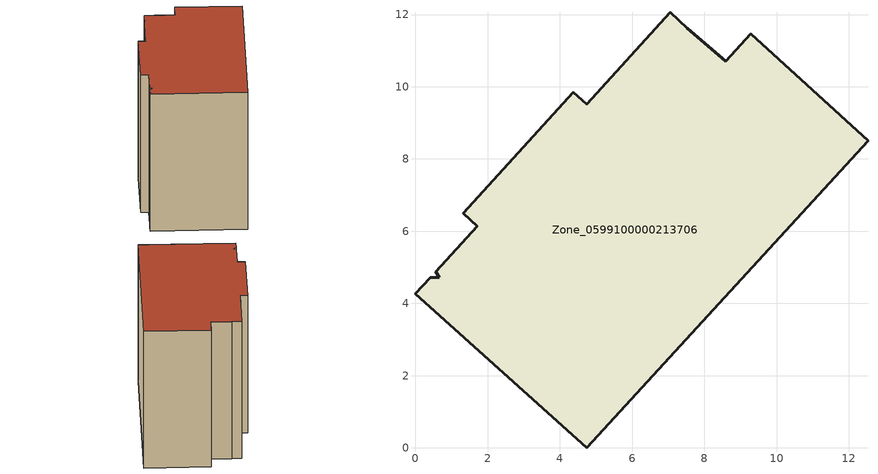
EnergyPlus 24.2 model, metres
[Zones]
Zone_0599100000213706
 floor ground (C_G): 0.56,4.88 1.71,6.14 1.32,6.49 4.37,9.85 4.74,9.51 7.06,12.07 7.53,11.62 8.59,10.7 9.29,11.47 12.53,8.51 4.74,0 0,4.27 0.4,4.71 0.66,4.72 z0
 wall outside (C_F): 12.53,8.51 9.29,11.47 8.59,10.7 7.53,11.62 7.06,12.07 4.74,9.51 4.37,9.85 1.32,6.49 1.71,6.14 0.56,4.88 0.66,4.72 0.4,4.71 0,4.27 4.74,0 12.53,8.51 z0:10.22
 roof outside (C_R): 0.66,4.72 0.4,4.71 0,4.27 4.74,0 12.53,8.51 9.29,11.47 8.59,10.7 7.53,11.62 7.06,12.07 4.74,9.51 4.37,9.85 1.32,6.49 1.71,6.14 0.56,4.88 z10.22
[BUILDING]
Pand.0599100000213706: North Axis=0; Terrain=City; Loads Convergence Tolerance Value=0.04; Temperature Convergence Tolerance Value=0.4; Solar Distribution=FullExterior; Maximum Number of Warmup Days=25; Minimum Number of Warmup Days=1
[Site:Location]
Rotterdam.The.Hague.AP_ZH_NLD Design_Conditions: Latitude=51.96; Longitude=4.45; Time Zone=1; Elevation=-4.5
[SITE:GROUNDTEMPERATURE:BUILDINGSURFACE]
18, 18, 18, 18, 18, 18, 18, 18, 18, 18, 18, 18
[MATERIAL] Thermal Absorptance=0.9; Solar Absorptance=0.7; Visible Absorptance=0.7
Name | Roughness | Thickness | Conductivity | Density | Specific Heat
G.D.1965 | MediumSmooth | 0.15 | 1 | 540 | 1210
F.D.1965 | Rough | 0.3 | 0.857143 | 1920 | 840
R.D.1965 | MediumRough | 0.2 | 0.08 | 1500 | 1000
[CONSTRUCTION]
C_G: G.D.1965
C_F: F.D.1965
C_R: R.D.1965
[ZONE]
Zone_0599100000213706: Type=1; Multiplier=1; Ceiling Height=Autocalculate; Volume=Autocalculate; Floor Area=autocalculate; Part of Total Floor Area=Yes
[ZONEINFILTRATION:DESIGNFLOWRATE]
Infil_Zone_0599100000213706: Zone or ZoneList or Space or SpaceList=Zone_0599100000213706; Schedule=AlwaysOn; Design Flow Rate Calculation Method=Flow/Area; Flow Rate per Floor Area=0.0042; Constant Term Coefficient=1; Temperature Term Coefficient=0; Velocity Term Coefficient=0; Velocity Squared Term Coefficient=0
[HVACTEMPLATE:ZONE:IDEALLOADSAIRSYSTEM]
Zone_0599100000213706: Maximum Heating Supply Air Temperature=50; Minimum Cooling Supply Air Temperature=13; Maximum Heating Supply Air Humidity Ratio=0.0156; Minimum Cooling Supply Air Humidity Ratio=0.0077; Heating Limit=NoLimit; Cooling Limit=NoLimit; Dehumidification Control Type=ConstantSensibleHeatRatio; Cooling Sensible Heat Ratio=0.7; Dehumidification Setpoint=60; Humidification Control Type=None; Humidification Setpoint=30; Outdoor Air Method=None; Outdoor Air Flow Rate per Person=0.00944; Outdoor Air Flow Rate per Zone Floor Area=0; Outdoor Air Flow Rate per Zone=0; Demand Controlled Ventilation Type=None; Outdoor Air Economizer Type=NoEconomizer; Heat Recovery Type=None; Sensible Heat Recovery Effectiveness=0.7; Latent Heat Recovery Effectiveness=0.65
[ZONECONTROL:THERMOSTAT]
ThermostatControl_Zone_0599100000213706: Zone or ZoneList=Zone_0599100000213706; Control Type Schedule=DualSetpointControlType; Control 1=Thermostat_Zone_0599100000213706; Temperature Difference Between Cutout And Setpoint=0
[THERMOSTATSETPOINT:DUALSETPOINT]
Thermostat_Zone_0599100000213706: Heating Setpoint Temperature Schedule=HeatingSetpoint_Zone_0599100000213706; Cooling Setpoint Temperature Schedule=CoolingSetpoint_Zone_0599100000213706
[SCHEDULE:COMPACT]
HeatingSetpoint_Zone_0599100000213706: Through: 12/31, For: AllDays, Until: 24:00, 21
CoolingSetpoint_Zone_0599100000213706: Through: 12/31, For: AllDays, Until: 24:00, 24
DualSetpointControlType: Through: 12/31, For: AllDays, Until: 24:00, 4
AlwaysOn: Through: 12/31, For: AllDays, Until: 24:00, 1
